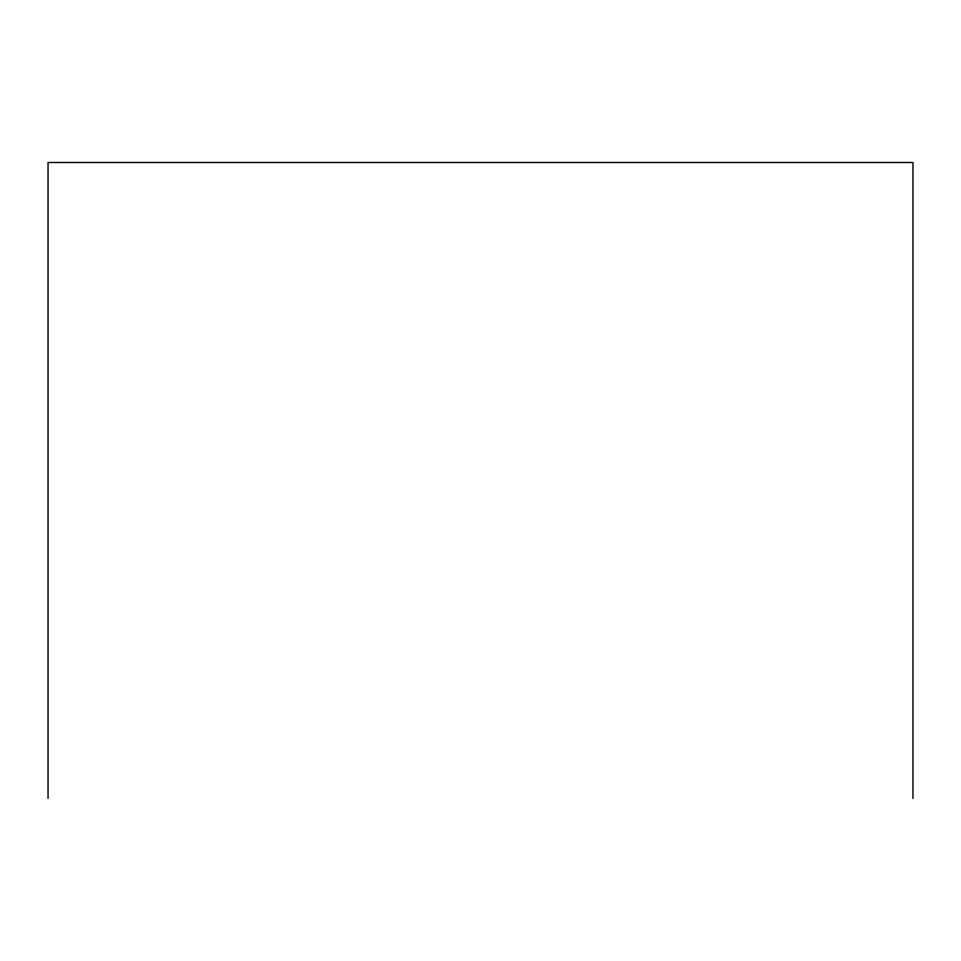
<?xml version="1.0" encoding="UTF-8"?>
<svg xmlns="http://www.w3.org/2000/svg" width="961" height="961" viewBox="0 0 961 961"><rect width="100%" height="100%" fill="white"/><g stroke="black" fill="none" stroke-linecap="round" stroke-linejoin="round"><path stroke-width="1.44" d="M912.95 798.507L912.95 162.493L48.05 162.493L48.05 798.507"/></g></svg>
